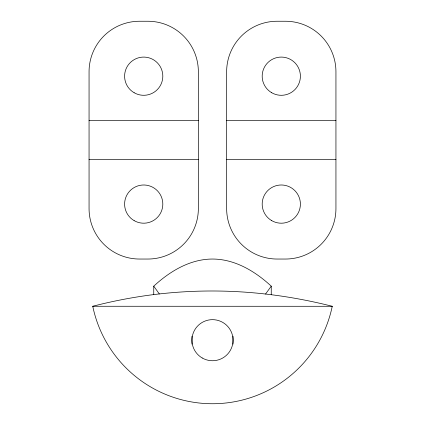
<?xml version="1.0" encoding="UTF-8"?>
<svg xmlns="http://www.w3.org/2000/svg" width="425" height="425" viewBox="0 0 425 425"><rect width="100%" height="100%" fill="white"/><g stroke="black" fill="none" stroke-linecap="round" stroke-linejoin="round"><path stroke-width="0.64" d="M89.059 159.673L89.059 71.729A50.479 50.479 0 0 1 139.538 21.25L147.884 21.25A50.479 50.479 0 0 1 198.358 71.729L198.358 208.558A50.479 50.479 0 0 1 147.884 259.038L139.538 259.038A50.479 50.479 0 0 1 89.059 208.558L89.059 159.673L198.358 159.673M153.749 294.605L153.749 286.168C169.766 271.341 190.049 259.075 212.5 259.038C234.951 259.075 255.234 271.341 271.251 286.168L271.251 294.711A506.127 506.127 0 0 1 332.244 306.287L92.751 306.266A485.408 485.408 0 0 1 153.749 294.583L159.327 293.941A471.755 471.755 0 0 1 265.551 294.042L271.251 294.711M226.642 159.673L226.642 71.729A50.479 50.479 0 0 1 277.116 21.25L285.462 21.25A50.479 50.479 0 0 1 335.941 71.729L335.941 208.558A50.479 50.479 0 0 1 285.462 259.038L277.116 259.038A50.479 50.479 0 0 1 226.642 208.558L226.642 159.673L335.941 159.673M265.551 294.031L271.251 286.168M89.059 120.615L198.358 120.615M226.642 120.615L335.941 120.615M153.749 286.168L159.327 293.941M233.043 336.217L233.043 344.149M191.957 336.217L191.957 344.149M332.249 306.266A122.294 122.294 0 0 1 92.751 306.266M271.734 220.644A19.109 19.109 0 0 0 300.401 204.096A19.109 19.109 0 0 0 271.734 187.547A19.109 19.109 0 0 0 271.734 220.644M271.734 92.74A19.109 19.109 0 0 0 300.401 76.192A19.109 19.109 0 0 0 271.734 59.643A19.109 19.109 0 0 0 271.734 92.74M134.157 92.74A19.109 19.109 0 0 0 162.817 76.192A19.109 19.109 0 0 0 134.157 59.643A19.109 19.109 0 0 0 134.157 92.74M134.157 220.644A19.109 19.109 0 0 0 162.817 204.096A19.109 19.109 0 0 0 134.157 187.547A19.109 19.109 0 0 0 134.157 220.644M202.231 357.988A20.543 20.543 0 0 0 233.043 340.197A20.543 20.543 0 0 0 202.231 322.405A20.543 20.543 0 0 0 202.231 357.988"/></g></svg>
